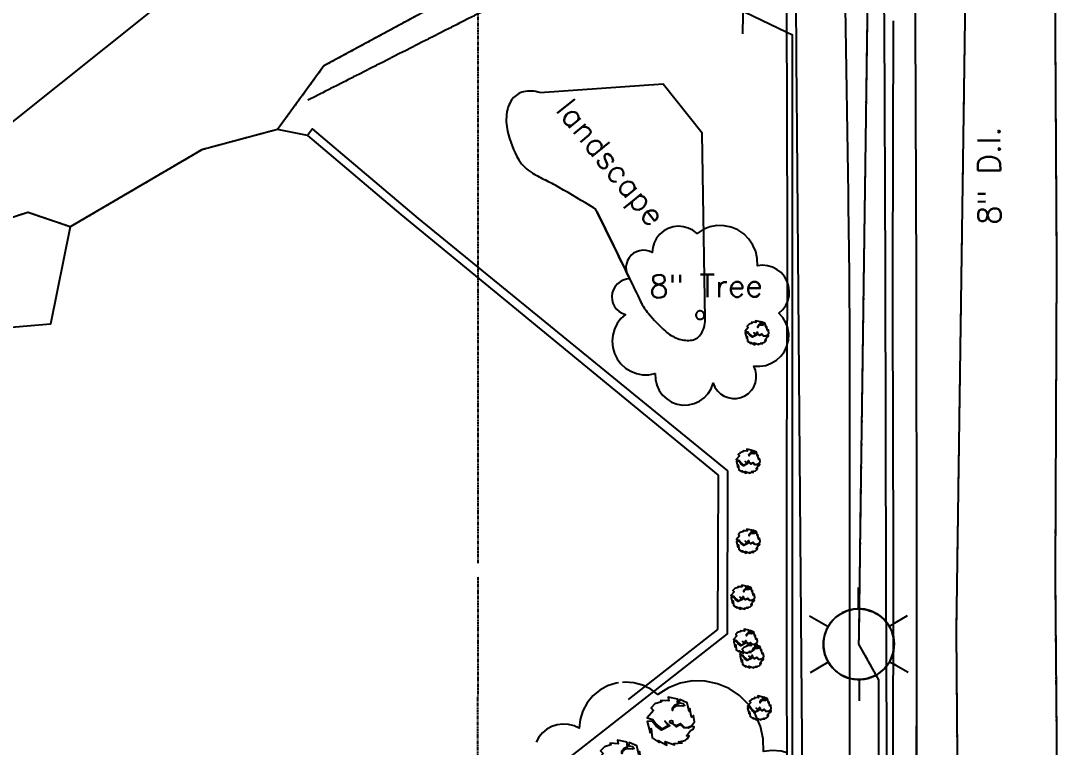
# Model space of a CAD drawing. Header units: inches. Extents: x -5728 to 15181, y 9834 to 15140.
# Drawn here: x 13130 to 14121, y 13567 to 14259 of the extents above; entities that cross this region are included whole.
import ezdxf

# ---------------------------------------------------------------- set-up
doc = ezdxf.new("R2010")
doc.units = ezdxf.units.IN
doc.header["$MEASUREMENT"] = 0
for name, pattern in [('IMPORT-CENTER2 _3_', [13.5, 9, -1.5, 1.5, -1.5]), ('IMPORT-EASEMENT', [6, 3, -0.6, 0.6, -0.6, 0.6, -0.6]), ('IMPORT-ELEC', [7.2, 4.2, -1.8, 0, -1.2]), ('IMPORT-GUARDRAIL', [12, 3, 0, 6, 0, 3, 0]), ('IMPORT-HIDDEN2 _3_', [2.25, 1.5, -0.75]), ('IMPORT-WAM', [6.6, 4.2, -1.2, 0, -1.2])]:
    doc.linetypes.add(name, pattern=pattern)
for name, color, linetype, lineweight in [('1810 S Park Street_dwg', 147, 'Continuous', 9), ('G-ANNO-MASK', 147, 'Continuous', 9), ('V-ANNO-TEXT0-VEG-E', 147, 'Continuous', 9), ('V-ESMT-SLOPING-E DOC 762236', 147, 'IMPORT-EASEMENT', 9), ('V-NODE-PLNT-BUSH-E', 147, 'Continuous', 9), ('V-NODE-PLNT-TREE-E', 147, 'Continuous', 9), ('V-NODE-POWR-LPO-E', 147, 'Continuous', 9), ('V-NODE-SITE-SIGN-E', 147, 'Continuous', 9), ('V-PLNT-EDGR-E', 147, 'Continuous', 9), ('V-POWR-UNDR-E', 147, 'IMPORT-ELEC', 9), ('V-PROP-PRCL', 147, 'Continuous', 9), ('V-ROAD-ASPH-E', 147, 'Continuous', 9), ('V-ROAD-CURB-BACK-E', 147, 'Continuous', 9), ('V-ROAD-CURB-FLAG-E', 147, 'Continuous', 9), ('V-ROAD-CURB-FLOW-E', 147, 'Continuous', 9), ('V-ROAD-GRVL-E', 147, 'IMPORT-HIDDEN2 _3_', 9), ('V-SITE-E', 147, 'Continuous', 9), ('V-SURV-FIGR-E', 147, 'Continuous', 9), ('V-SWLK-E', 147, 'Continuous', 9), ('V-TOPO-CNTR-E', 147, 'IMPORT-CENTER2 _3_', 9), ('V-WALL-RTWL-E', 147, 'Continuous', 9), ('V-WATR-MAIN-E', 147, 'IMPORT-WAM', 9)]:
    doc.layers.add(name, color=color, linetype=linetype, lineweight=lineweight)
doc.styles.add('Simplex', font='simplex_.ttf', dxfattribs={"height": 21.6})

# ---------------------------------------------------------------- blocks, each defined once
blk = doc.blocks.new('1810 S Park Street_dwg_VAI-TOPO-BUSH-V1-SITE PLAN')
at = {"layer": 'V-NODE-PLNT-BUSH-E', "color": 143, "lineweight": 25, "flags": 128}
for points in [[(1.56, 5.41), (-0.73, 5.92), (-0.56, 5.02), (-2.47, 5.15), (-2.33, 4.81), (-3.88, 4.3), (-4.8, 3.41), (-4.23, 2.77), (-5.79, 1.04), (-4.45, 0.61), (-3.52, -0.62), (-2.29, -1.64), (-0.77, -0.84), (-1.58, 0.14), (-0.38, -0.96), (-2.33, -1.94), (-3.59, -0.96), (-4.59, 0.23), (-5.76, 0.1), (-5.05, -2.61), (-4.84, -1.56), (-4.62, -3.8), (-2.93, -4.91), (-3.15, -4.44), (-1.12, -5.55), (-1.55, -4.69), (0.72, -5.5), (0.58, -5.16), (2.59, -5.03)], [(2.59, -5.03), (1.63, -4.78), (3.26, -4.48), (3.83, -4.01), (4.25, -3.33), (3.62, -3.33), (4.57, -2.11), (5.27, -1.69), (5.41, -1.26), (4.81, -1.18), (3.97, -1.56), (2.94, -1.47), (2.13, -0.62), (1.17, -1.18), (0.33, -0.5), (1.17, -0.88), (2.2, -0.37), (3.01, -1.26), (3.79, -1.35), (4.79, -1.01), (5.55, -0.07), (5.31, 1.5), (4.85, 1.08), (4.47, 3.11), (4.29, 2.47), (3.83, 4.51), (2.06, 5.32), (1.91, 4.85), (1.98, 4.51), (2.84, 4.38), (3.23, 3.87), (2.76, 3.75), (2.09, 3.79), (1.17, 3.79), (0.4, 3.28), (0.29, 2.68), (0.29, 3.32), (0.81, 4), (1.63, 4.34), (1.52, 4.72), (1.56, 5.38)]]:
    blk.add_lwpolyline(points, dxfattribs=at)
at = {"layer": 'V-NODE-PLNT-BUSH-E', "color": 143, "lineweight": 25}
blk.add_circle((0, 0), 0.36, dxfattribs=at)
blk = doc.blocks.new('1810 S Park Street_dwg_VAI-TOPO-BUSH-1480292-SITE PLAN')
at = {"layer": 'V-NODE-PLNT-BUSH-E', "color": 143, "lineweight": 25, "flags": 128}
blk.add_lwpolyline([(2.59, -5.03), (1.63, -4.78), (3.26, -4.48), (3.83, -4.01), (4.25, -3.33), (3.62, -3.33), (4.57, -2.11), (5.27, -1.69), (5.41, -1.26), (4.81, -1.18), (3.97, -1.56), (2.94, -1.47), (2.13, -0.62), (1.17, -1.18), (0.33, -0.5), (1.17, -0.88), (2.2, -0.37), (3.01, -1.26), (3.79, -1.35), (4.79, -1.01), (5.55, -0.07), (5.31, 1.5), (4.85, 1.08), (4.47, 3.11), (4.29, 2.47), (3.83, 4.51), (2.06, 5.32), (1.91, 4.85), (1.98, 4.51), (2.84, 4.38), (3.23, 3.87), (2.76, 3.75), (2.09, 3.79), (1.17, 3.79), (0.4, 3.28), (0.29, 2.68), (0.29, 3.32), (0.81, 4), (1.63, 4.34), (1.52, 4.72), (1.56, 5.41), (-0.73, 5.92), (-0.56, 5.02), (-2.47, 5.15), (-2.33, 4.81), (-3.88, 4.3), (-4.8, 3.41), (-4.23, 2.77), (-5.79, 1.04), (-4.45, 0.61), (-3.52, -0.62), (-2.29, -1.64), (-0.77, -0.84), (-1.58, 0.14), (-0.38, -0.96), (-2.33, -1.94), (-3.59, -0.96), (-4.59, 0.23), (-5.76, 0.1), (-5.05, -2.61), (-4.84, -1.56), (-4.62, -3.8), (-2.93, -4.91), (-3.15, -4.44), (-1.12, -5.55), (-1.55, -4.69), (0.72, -5.5), (0.58, -5.16)], close=True, dxfattribs=at)
at = {"layer": 'V-NODE-PLNT-BUSH-E', "color": 143, "lineweight": 25}
blk.add_circle((0, 0), 0.36, dxfattribs=at)
blk = doc.blocks.new('1810 S Park Street_dwg-1419150-SITE PLAN')
at = {"layer": 'G-ANNO-MASK', "color": 153, "lineweight": 25, "flags": 128}
for points in [[(9821790.69, 5672737.97), (9821788.38, 5672738.53), (9821785.77, 5672739.73), (9821782.54, 5672741.2), (9821780.11, 5672742.94), (9821777.32, 5672744.92), (9821775.21, 5672747.14), (9821772.89, 5672749.57), (9821771.21, 5672752.18), (9821769.42, 5672754.96), (9821768.25, 5672757.88), (9821767.04, 5672760.92), (9821766.44, 5672764.04), (9821765.82, 5672767.22), (9821765.82, 5672770.43), (9821765.82, 5672773.64), (9821766.44, 5672776.82), (9821767.04, 5672779.94), (9821768.25, 5672782.97), (9821769.42, 5672785.89), (9821771.21, 5672788.67), (9821772.89, 5672791.29), (9821775.21, 5672793.72), (9821777.32, 5672795.93), (9821780.11, 5672797.92), (9821782.54, 5672799.66), (9821785.77, 5672801.13), (9821788.38, 5672802.32), (9821791.23, 5672803.01)], [(9821832.49, 5672777.05), (9821832.56, 5672776.82), (9821832.86, 5672773.64), (9821833.17, 5672770.43), (9821832.86, 5672767.22), (9821832.56, 5672764.04), (9821832.36, 5672763.35)]]:
    blk.add_lwpolyline(points, dxfattribs=at)
at = {"layer": 'G-ANNO-MASK', "color": 143, "lineweight": 25, "flags": 128}
for points in [[(9821791.23, 5672803.01), (9821792.11, 5672803.23), (9821794.62, 5672803.83), (9821801.03, 5672804.14), (9821803.15, 5672803.83), (9821807.38, 5672803.23), (9821809.99, 5672802.32), (9821813.44, 5672801.13), (9821815.99, 5672799.66), (9821819, 5672797.92), (9821821.29, 5672795.93), (9821823.85, 5672793.72), (9821825.75, 5672791.29), (9821827.81, 5672788.67), (9821829.25, 5672785.89), (9821830.75, 5672782.97), (9821831.64, 5672779.94), (9821832.49, 5672777.05)], [(9821832.36, 5672763.35), (9821831.64, 5672760.92), (9821830.75, 5672757.88), (9821829.25, 5672754.96), (9821827.81, 5672752.18), (9821825.75, 5672749.57), (9821823.85, 5672747.14), (9821821.29, 5672744.92), (9821819, 5672742.94), (9821815.99, 5672741.2), (9821813.44, 5672739.73), (9821809.99, 5672738.53), (9821807.38, 5672737.63), (9821803.15, 5672737.02)], [(9821803.15, 5672737.02), (9821801.03, 5672736.72), (9821794.62, 5672737.02), (9821792.11, 5672737.63), (9821790.69, 5672737.97)]]:
    blk.add_lwpolyline(points, dxfattribs=at)
at = {"layer": 'V-ESMT-SLOPING-E DOC 762236', "color": 143, "lineweight": 25}
blk.add_line((9821439.12, 5673122.41), (9821441.46, 5673404.19), dxfattribs=at)
at = {"layer": 'V-ESMT-SLOPING-E DOC 762236', "color": 153, "lineweight": 25}
for p, q in [((9821436.86, 5672850.78), (9821439.12, 5673122.36)), ((9821434.88, 5672612.21), (9821436.75, 5672837.84))]:
    blk.add_line(p, q, dxfattribs=at)
at = {"layer": 'V-NODE-PLNT-BUSH-E', "color": 143, "lineweight": 25, "flags": 128}
for points in [[(9821710.14, 5673057.71), (9821708.23, 5673058.22), (9821711.49, 5673058.81), (9821712.63, 5673059.75), (9821713.48, 5673061.11), (9821712.2, 5673061.11), (9821714.11, 5673063.55), (9821715.51, 5673064.4), (9821715.79, 5673065.25), (9821714.59, 5673065.42), (9821712.91, 5673064.66), (9821710.85, 5673064.83), (9821709.22, 5673066.53), (9821707.31, 5673065.42), (9821705.63, 5673066.79), (9821707.31, 5673066.02), (9821709.36, 5673067.04), (9821710.99, 5673065.25), (9821712.55, 5673065.08), (9821714.54, 5673065.76), (9821716.08, 5673067.64), (9821715.58, 5673070.79), (9821714.66, 5673069.93), (9821713.9, 5673073.99), (9821713.55, 5673072.71), (9821712.63, 5673076.8), (9821709.08, 5673078.42), (9821708.8, 5673077.48), (9821708.94, 5673076.8), (9821710.64, 5673076.54), (9821711.42, 5673075.52), (9821710.5, 5673075.27), (9821709.15, 5673075.35), (9821707.31, 5673075.35), (9821705.77, 5673074.33), (9821705.56, 5673073.14), (9821705.56, 5673074.42), (9821706.6, 5673075.78), (9821708.23, 5673076.46), (9821708.02, 5673077.23), (9821708.09, 5673078.59), (9821703.5, 5673079.61), (9821703.85, 5673077.82), (9821700.03, 5673078.08), (9821700.31, 5673077.4), (9821697.21, 5673076.37), (9821695.37, 5673074.59), (9821696.5, 5673073.31), (9821693.38, 5673069.85), (9821696.08, 5673069), (9821697.92, 5673066.53), (9821700.38, 5673064.49), (9821703.43, 5673066.1), (9821701.8, 5673068.06), (9821704.21, 5673065.85), (9821700.31, 5673063.89), (9821697.78, 5673065.85), (9821695.79, 5673068.23), (9821693.45, 5673067.98), (9821694.87, 5673062.56), (9821695.3, 5673064.66), (9821695.72, 5673060.18), (9821699.1, 5673057.96), (9821698.68, 5673058.9), (9821702.72, 5673056.69), (9821701.87, 5673058.39), (9821706.41, 5673056.77), (9821706.12, 5673057.45)], [(9821705.69, 5673067.78), (9821705.67, 5673067.91), (9821705.64, 5673068.04), (9821705.57, 5673068.16), (9821705.49, 5673068.27), (9821705.39, 5673068.36), (9821705.27, 5673068.43), (9821705.14, 5673068.48), (9821705, 5673068.49), (9821704.87, 5673068.49), (9821704.73, 5673068.46), (9821704.61, 5673068.4), (9821704.5, 5673068.32), (9821704.4, 5673068.22), (9821704.33, 5673068.11), (9821704.28, 5673067.98), (9821704.25, 5673067.84), (9821704.25, 5673067.71), (9821704.28, 5673067.57), (9821704.33, 5673067.45), (9821704.4, 5673067.33), (9821704.5, 5673067.23), (9821704.61, 5673067.15), (9821704.73, 5673067.1), (9821704.87, 5673067.06), (9821705, 5673067.06), (9821705.14, 5673067.08), (9821705.27, 5673067.12), (9821705.39, 5673067.19), (9821705.49, 5673067.28), (9821705.57, 5673067.39), (9821705.64, 5673067.51), (9821705.67, 5673067.64)], [(9821700.74, 5672935.26), (9821698.82, 5672935.77), (9821702.08, 5672936.37), (9821703.22, 5672937.3), (9821704.07, 5672938.66), (9821702.79, 5672938.66), (9821704.71, 5672941.1), (9821706.1, 5672941.95), (9821706.39, 5672942.81), (9821705.18, 5672942.98), (9821703.5, 5672942.21), (9821701.44, 5672942.38), (9821699.81, 5672944.08), (9821697.9, 5672942.98), (9821696.22, 5672944.34), (9821697.9, 5672943.57), (9821699.96, 5672944.59), (9821701.59, 5672942.81), (9821703.15, 5672942.64), (9821705.13, 5672943.32), (9821706.67, 5672945.19), (9821706.17, 5672948.34), (9821705.25, 5672947.49), (9821704.49, 5672951.54), (9821704.14, 5672950.27), (9821703.22, 5672954.35), (9821699.67, 5672955.97), (9821699.39, 5672955.03), (9821699.53, 5672954.35), (9821701.23, 5672954.1), (9821702.01, 5672953.08), (9821701.09, 5672952.82), (9821699.74, 5672952.9), (9821697.9, 5672952.9), (9821696.36, 5672951.88), (9821696.15, 5672950.69), (9821696.15, 5672951.97), (9821697.19, 5672953.33), (9821698.82, 5672954.01), (9821698.61, 5672954.78), (9821698.68, 5672956.14), (9821694.09, 5672957.16), (9821694.45, 5672955.37), (9821690.62, 5672955.63), (9821690.9, 5672954.95), (9821687.8, 5672953.93), (9821685.96, 5672952.14), (9821687.09, 5672950.86), (9821683.97, 5672947.4), (9821686.67, 5672946.55), (9821688.51, 5672944.08), (9821690.97, 5672942.04), (9821694.02, 5672943.66), (9821692.39, 5672945.61), (9821694.8, 5672943.4), (9821690.9, 5672941.44), (9821688.37, 5672943.4), (9821686.39, 5672945.78), (9821684.04, 5672945.53), (9821685.46, 5672940.11), (9821685.89, 5672942.21), (9821686.31, 5672937.73), (9821689.7, 5672935.51), (9821689.27, 5672936.45), (9821693.31, 5672934.24), (9821692.46, 5672935.94), (9821697, 5672934.32), (9821696.72, 5672935)], [(9821696.28, 5672945.33), (9821696.27, 5672945.46), (9821696.23, 5672945.6), (9821696.17, 5672945.72), (9821696.08, 5672945.82), (9821695.98, 5672945.91), (9821695.86, 5672945.98), (9821695.73, 5672946.03), (9821695.59, 5672946.05), (9821695.46, 5672946.04), (9821695.32, 5672946.01), (9821695.2, 5672945.95), (9821695.09, 5672945.87), (9821694.99, 5672945.77), (9821694.92, 5672945.66), (9821694.87, 5672945.53), (9821694.84, 5672945.4), (9821694.84, 5672945.26), (9821694.87, 5672945.13), (9821694.92, 5672945), (9821694.99, 5672944.88), (9821695.09, 5672944.78), (9821695.2, 5672944.71), (9821695.32, 5672944.65), (9821695.46, 5672944.62), (9821695.59, 5672944.61), (9821695.73, 5672944.63), (9821695.86, 5672944.67), (9821695.98, 5672944.74), (9821696.08, 5672944.83), (9821696.17, 5672944.94), (9821696.23, 5672945.06), (9821696.27, 5672945.19)], [(9821695.75, 5672869.2), (9821695.74, 5672869.34), (9821695.7, 5672869.47), (9821695.64, 5672869.59), (9821695.55, 5672869.7), (9821695.45, 5672869.79), (9821695.33, 5672869.85), (9821695.2, 5672869.9), (9821695.07, 5672869.92), (9821694.93, 5672869.91), (9821694.8, 5672869.88), (9821694.67, 5672869.82), (9821694.56, 5672869.74), (9821694.47, 5672869.64), (9821694.39, 5672869.53), (9821694.34, 5672869.4), (9821694.32, 5672869.27), (9821694.32, 5672869.13), (9821694.34, 5672869), (9821694.39, 5672868.87), (9821694.47, 5672868.76), (9821694.56, 5672868.66), (9821694.67, 5672868.58), (9821694.8, 5672868.52), (9821694.93, 5672868.49), (9821695.07, 5672868.48), (9821695.2, 5672868.5), (9821695.33, 5672868.55), (9821695.45, 5672868.61), (9821695.55, 5672868.7), (9821695.64, 5672868.81), (9821695.7, 5672868.93), (9821695.74, 5672869.06)], [(9821690.16, 5672815.88), (9821690.15, 5672816.02), (9821690.11, 5672816.15), (9821690.05, 5672816.27), (9821689.96, 5672816.38), (9821689.86, 5672816.47), (9821689.74, 5672816.54), (9821689.61, 5672816.58), (9821689.47, 5672816.6), (9821689.34, 5672816.6), (9821689.2, 5672816.56), (9821689.08, 5672816.51), (9821688.97, 5672816.43), (9821688.87, 5672816.33), (9821688.8, 5672816.21), (9821688.75, 5672816.09), (9821688.72, 5672815.95), (9821688.72, 5672815.82), (9821688.75, 5672815.68), (9821688.8, 5672815.55), (9821688.87, 5672815.44), (9821688.97, 5672815.34), (9821689.08, 5672815.26), (9821689.2, 5672815.2), (9821689.34, 5672815.17), (9821689.47, 5672815.17), (9821689.61, 5672815.18), (9821689.74, 5672815.23), (9821689.86, 5672815.3), (9821689.96, 5672815.39), (9821690.05, 5672815.5), (9821690.11, 5672815.62), (9821690.15, 5672815.75)], [(9821696.85, 5672763.72), (9821694.93, 5672764.23), (9821698.19, 5672764.83), (9821699.33, 5672765.76), (9821700.18, 5672767.12), (9821698.9, 5672767.12), (9821700.82, 5672769.56), (9821702.21, 5672770.41), (9821702.5, 5672771.27), (9821701.29, 5672771.44), (9821699.61, 5672770.67), (9821697.56, 5672770.84), (9821695.93, 5672772.54), (9821694.01, 5672771.44), (9821692.33, 5672772.8), (9821694.01, 5672772.03), (9821696.07, 5672773.05), (9821697.7, 5672771.27), (9821699.26, 5672771.1), (9821701.24, 5672771.78), (9821702.78, 5672773.65), (9821702.28, 5672776.8), (9821701.36, 5672775.95), (9821700.61, 5672780), (9821700.25, 5672778.73), (9821699.33, 5672782.81), (9821695.78, 5672784.43), (9821695.5, 5672783.49), (9821695.64, 5672782.81), (9821697.34, 5672782.56), (9821698.12, 5672781.54), (9821697.2, 5672781.28), (9821695.85, 5672781.36), (9821694.01, 5672781.36), (9821692.47, 5672780.34), (9821692.26, 5672779.15), (9821692.26, 5672780.43), (9821693.3, 5672781.79), (9821694.93, 5672782.47), (9821694.72, 5672783.24), (9821694.79, 5672784.6), (9821690.2, 5672785.62), (9821690.56, 5672783.83), (9821686.73, 5672784.09), (9821687.01, 5672783.41), (9821683.92, 5672782.39), (9821682.07, 5672780.6), (9821683.21, 5672779.32), (9821680.09, 5672775.86), (9821682.78, 5672775.01), (9821684.63, 5672772.54), (9821687.08, 5672770.5), (9821690.13, 5672772.12), (9821688.5, 5672774.07), (9821690.91, 5672771.86), (9821687.01, 5672769.9), (9821684.48, 5672771.86), (9821682.5, 5672774.24), (9821680.16, 5672773.99), (9821681.58, 5672768.57), (9821682, 5672770.67), (9821682.43, 5672766.19), (9821685.81, 5672763.97), (9821685.38, 5672764.91), (9821689.42, 5672762.7), (9821688.57, 5672764.4), (9821693.11, 5672762.78), (9821692.83, 5672763.46)], [(9821702.76, 5672749.64), (9821700.85, 5672750.15), (9821704.11, 5672750.75), (9821705.25, 5672751.69), (9821706.1, 5672753.05), (9821704.82, 5672753.05), (9821706.73, 5672755.49), (9821708.13, 5672756.34), (9821708.41, 5672757.19), (9821707.21, 5672757.36), (9821705.53, 5672756.59), (9821703.47, 5672756.76), (9821701.84, 5672758.47), (9821699.93, 5672757.36), (9821698.25, 5672758.72), (9821699.93, 5672757.96), (9821701.98, 5672758.98), (9821703.61, 5672757.19), (9821705.17, 5672757.02), (9821707.16, 5672757.7), (9821708.7, 5672759.57), (9821708.2, 5672762.72), (9821707.28, 5672761.87), (9821706.52, 5672765.93), (9821706.17, 5672764.65), (9821705.25, 5672768.74), (9821701.7, 5672770.35), (9821701.42, 5672769.42), (9821701.56, 5672768.74), (9821703.26, 5672768.48), (9821704.04, 5672767.46), (9821703.12, 5672767.2), (9821701.77, 5672767.29), (9821699.93, 5672767.29), (9821698.39, 5672766.27), (9821698.18, 5672765.08), (9821698.18, 5672766.35), (9821699.22, 5672767.71), (9821700.85, 5672768.4), (9821700.64, 5672769.16), (9821700.71, 5672770.52), (9821696.12, 5672771.54), (9821696.47, 5672769.76), (9821692.65, 5672770.01), (9821692.93, 5672769.33), (9821689.83, 5672768.31), (9821687.99, 5672766.52), (9821689.12, 5672765.25), (9821686, 5672761.79), (9821688.7, 5672760.93), (9821690.54, 5672758.47), (9821693, 5672756.42), (9821696.05, 5672758.04), (9821694.42, 5672760), (9821696.83, 5672757.79), (9821692.93, 5672755.83), (9821690.4, 5672757.79), (9821688.41, 5672760.17), (9821686.07, 5672759.91), (9821687.49, 5672754.49), (9821687.92, 5672756.59), (9821688.34, 5672752.11), (9821691.72, 5672749.9), (9821691.3, 5672750.83), (9821695.34, 5672748.62), (9821694.49, 5672750.32), (9821699.03, 5672748.71), (9821698.74, 5672749.39)], [(9821692.39, 5672773.79), (9821692.38, 5672773.92), (9821692.34, 5672774.06), (9821692.28, 5672774.18), (9821692.19, 5672774.28), (9821692.09, 5672774.37), (9821691.97, 5672774.44), (9821691.84, 5672774.49), (9821691.71, 5672774.51), (9821691.57, 5672774.5), (9821691.44, 5672774.47), (9821691.31, 5672774.41), (9821691.2, 5672774.33), (9821691.11, 5672774.23), (9821691.03, 5672774.12), (9821690.98, 5672773.99), (9821690.96, 5672773.86), (9821690.96, 5672773.72), (9821690.98, 5672773.59), (9821691.03, 5672773.46), (9821691.11, 5672773.34), (9821691.2, 5672773.24), (9821691.31, 5672773.17), (9821691.44, 5672773.11), (9821691.57, 5672773.08), (9821691.71, 5672773.07), (9821691.84, 5672773.09), (9821691.97, 5672773.13), (9821692.09, 5672773.2), (9821692.19, 5672773.29), (9821692.28, 5672773.4), (9821692.34, 5672773.52), (9821692.38, 5672773.65)], [(9821698.31, 5672759.71), (9821698.29, 5672759.85), (9821698.26, 5672759.98), (9821698.19, 5672760.1), (9821698.11, 5672760.21), (9821698.01, 5672760.3), (9821697.89, 5672760.37), (9821697.76, 5672760.41), (9821697.62, 5672760.43), (9821697.49, 5672760.42), (9821697.35, 5672760.39), (9821697.23, 5672760.33), (9821697.12, 5672760.26), (9821697.02, 5672760.16), (9821696.95, 5672760.04), (9821696.9, 5672759.91), (9821696.87, 5672759.78), (9821696.87, 5672759.64), (9821696.9, 5672759.51), (9821696.95, 5672759.38), (9821697.02, 5672759.27), (9821697.12, 5672759.17), (9821697.23, 5672759.09), (9821697.35, 5672759.03), (9821697.49, 5672759), (9821697.62, 5672758.99), (9821697.76, 5672759.01), (9821697.89, 5672759.06), (9821698.01, 5672759.13), (9821698.11, 5672759.22), (9821698.19, 5672759.32), (9821698.26, 5672759.44), (9821698.29, 5672759.58)], [(9821705.05, 5672710.03), (9821705.04, 5672710.17), (9821705, 5672710.3), (9821704.94, 5672710.42), (9821704.85, 5672710.53), (9821704.75, 5672710.62), (9821704.63, 5672710.69), (9821704.5, 5672710.73), (9821704.37, 5672710.75), (9821704.23, 5672710.74), (9821704.1, 5672710.71), (9821703.97, 5672710.65), (9821703.86, 5672710.58), (9821703.77, 5672710.48), (9821703.69, 5672710.36), (9821703.64, 5672710.23), (9821703.62, 5672710.1), (9821703.62, 5672709.96), (9821703.64, 5672709.83), (9821703.69, 5672709.7), (9821703.77, 5672709.59), (9821703.86, 5672709.49), (9821703.97, 5672709.41), (9821704.1, 5672709.35), (9821704.23, 5672709.32), (9821704.37, 5672709.31), (9821704.5, 5672709.33), (9821704.63, 5672709.38), (9821704.75, 5672709.45), (9821704.85, 5672709.54), (9821704.94, 5672709.64), (9821705, 5672709.76), (9821705.04, 5672709.9)]]:
    blk.add_lwpolyline(points, close=True, dxfattribs=at)
for points in [[(9821700.77, 5672866.4), (9821699.29, 5672867.95), (9821697.37, 5672866.85), (9821695.69, 5672868.21), (9821697.37, 5672867.44), (9821699.43, 5672868.46), (9821701.06, 5672866.68), (9821702.62, 5672866.51), (9821704.6, 5672867.19), (9821706.14, 5672869.06), (9821705.64, 5672872.21), (9821704.72, 5672871.36), (9821703.97, 5672875.42), (9821703.61, 5672874.14), (9821702.69, 5672878.22), (9821699.14, 5672879.84), (9821698.86, 5672878.9), (9821699, 5672878.22), (9821700.7, 5672877.97), (9821701.48, 5672876.95), (9821700.56, 5672876.69), (9821699.21, 5672876.78), (9821697.37, 5672876.78), (9821695.83, 5672875.76), (9821695.62, 5672874.56), (9821695.62, 5672875.84), (9821696.66, 5672877.2), (9821698.29, 5672877.88), (9821698.08, 5672878.65), (9821698.15, 5672880.01), (9821693.56, 5672881.03), (9821693.92, 5672879.25), (9821690.09, 5672879.5), (9821690.37, 5672878.82), (9821687.28, 5672877.8), (9821685.43, 5672876.01), (9821686.57, 5672874.73), (9821683.45, 5672871.27), (9821686.14, 5672870.42), (9821687.99, 5672867.95), (9821690.44, 5672865.91), (9821693.49, 5672867.53), (9821691.86, 5672869.49), (9821694.27, 5672867.27), (9821690.37, 5672865.32), (9821687.84, 5672867.27), (9821685.86, 5672869.66), (9821683.52, 5672869.4), (9821684.94, 5672863.98), (9821685.36, 5672866.08), (9821685.79, 5672861.6), (9821689.17, 5672859.39), (9821688.74, 5672860.32), (9821692.78, 5672858.11), (9821691.93, 5672859.81), (9821696.47, 5672858.19), (9821696.19, 5672858.88), (9821700.21, 5672859.13)], [(9821700.21, 5672859.13), (9821698.29, 5672859.64), (9821701.55, 5672860.24), (9821702.69, 5672861.17), (9821703.54, 5672862.54), (9821702.26, 5672862.54), (9821704.18, 5672864.98), (9821705.57, 5672865.83), (9821705.86, 5672866.68), (9821704.65, 5672866.85), (9821702.97, 5672866.08), (9821700.92, 5672866.25)], [(9821687.98, 5672827.69), (9821688.33, 5672825.93), (9821684.5, 5672826.18), (9821684.78, 5672825.5), (9821681.68, 5672824.48), (9821679.84, 5672822.69), (9821680.97, 5672821.42), (9821677.85, 5672817.96), (9821680.55, 5672817.11), (9821682.39, 5672814.64), (9821684.85, 5672812.6), (9821687.9, 5672814.21), (9821686.27, 5672816.17), (9821688.68, 5672813.96), (9821684.78, 5672812), (9821682.25, 5672813.96), (9821680.27, 5672816.34), (9821677.92, 5672816.08), (9821679.34, 5672810.67), (9821679.77, 5672812.77), (9821680.19, 5672808.28), (9821683.58, 5672806.07), (9821683.15, 5672807.01), (9821687.19, 5672804.79), (9821686.34, 5672806.5), (9821690.88, 5672804.88), (9821690.6, 5672805.56), (9821694.62, 5672805.82)], [(9821695.47, 5672813.36), (9821697.03, 5672813.19), (9821699.01, 5672813.87), (9821700.55, 5672815.74), (9821700.05, 5672818.89), (9821699.13, 5672818.04), (9821698.37, 5672822.1), (9821698.02, 5672820.82), (9821697.1, 5672824.91), (9821693.55, 5672826.52), (9821693.27, 5672825.59), (9821693.41, 5672824.91), (9821695.11, 5672824.65), (9821695.89, 5672823.63), (9821694.97, 5672823.38), (9821693.62, 5672823.46), (9821691.78, 5672823.46), (9821690.24, 5672822.44), (9821690.03, 5672821.25), (9821690.03, 5672822.52), (9821691.07, 5672823.89), (9821692.7, 5672824.57), (9821692.49, 5672825.33), (9821692.56, 5672826.7), (9821687.99, 5672827.71)], [(9821695.26, 5672813), (9821693.69, 5672814.64), (9821691.78, 5672813.53), (9821690.1, 5672814.89), (9821691.78, 5672814.13), (9821693.84, 5672815.15), (9821695.35, 5672813.49)], [(9821694.62, 5672805.82), (9821692.7, 5672806.33), (9821695.96, 5672806.92), (9821697.1, 5672807.86), (9821697.95, 5672809.22), (9821696.67, 5672809.22), (9821698.59, 5672811.66), (9821699.98, 5672812.51), (9821700.27, 5672813.36), (9821699.06, 5672813.53), (9821697.38, 5672812.77), (9821695.32, 5672812.94)], [(9821712.27, 5672706.91), (9821710.22, 5672707.08), (9821708.59, 5672708.79), (9821706.67, 5672707.68), (9821704.99, 5672709.04), (9821706.67, 5672708.28), (9821708.73, 5672709.3), (9821710.36, 5672707.51), (9821711.92, 5672707.34), (9821713.9, 5672708.02), (9821715.44, 5672709.89), (9821714.94, 5672713.04), (9821714.02, 5672712.19), (9821713.27, 5672716.25), (9821712.91, 5672714.97), (9821711.99, 5672719.06), (9821708.44, 5672720.67), (9821708.16, 5672719.74), (9821708.3, 5672719.06), (9821710, 5672718.8), (9821710.78, 5672717.78), (9821709.86, 5672717.52), (9821708.51, 5672717.61), (9821706.67, 5672717.61), (9821705.13, 5672716.59), (9821704.92, 5672715.4), (9821704.92, 5672716.67), (9821705.96, 5672718.03), (9821707.59, 5672718.72), (9821707.38, 5672719.48), (9821707.45, 5672720.84), (9821702.86, 5672721.86), (9821703.22, 5672720.08), (9821699.39, 5672720.33), (9821699.67, 5672719.65), (9821696.58, 5672718.63), (9821694.73, 5672716.84), (9821695.87, 5672715.57), (9821692.75, 5672712.11), (9821695.44, 5672711.25), (9821697.29, 5672708.79), (9821699.74, 5672706.74), (9821702.79, 5672708.36), (9821701.16, 5672710.32), (9821703.57, 5672708.11), (9821699.67, 5672706.15), (9821697.14, 5672708.11), (9821695.16, 5672710.49), (9821692.82, 5672710.23), (9821694.24, 5672704.81), (9821694.66, 5672706.91), (9821695.09, 5672702.43), (9821698.47, 5672700.22), (9821698.04, 5672701.15), (9821702.08, 5672698.94), (9821701.23, 5672700.64), (9821705.77, 5672699.03), (9821705.49, 5672699.71), (9821709.51, 5672699.96)], [(9821709.51, 5672699.96), (9821707.59, 5672700.47), (9821710.85, 5672701.07), (9821711.99, 5672702.01), (9821712.84, 5672703.37), (9821711.56, 5672703.37), (9821713.48, 5672705.81), (9821714.87, 5672706.66), (9821715.16, 5672707.51), (9821713.95, 5672707.68), (9821712.41, 5672706.98)]]:
    blk.add_lwpolyline(points, dxfattribs=at)
at = {"layer": 'V-NODE-PLNT-TREE-E', "color": 153, "lineweight": 25}
blk.add_line((9821735.25, 5673112.68), (9821734.22, 5673115.75), dxfattribs=at)
at = {"layer": 'V-NODE-PLNT-TREE-E', "color": 143, "lineweight": 25, "flags": 128}
for points in [[(9821734.22, 5673115.75), (9821733.69, 5673117.3), (9821731.28, 5673121.54), (9821728.11, 5673125.24), (9821724.29, 5673128.26), (9821719.96, 5673130.51), (9821715.29, 5673131.88), (9821710.44, 5673132.34), (9821705.59, 5673131.87), (9821705.5, 5673138.73), (9821704.11, 5673145.44), (9821701.45, 5673151.76), (9821697.65, 5673157.47), (9821692.82, 5673162.34), (9821687.15, 5673166.2), (9821680.85, 5673168.9), (9821674.15, 5673170.35), (9821667.29, 5673170.5), (9821660.53, 5673169.34), (9821654.12, 5673166.9), (9821648.29, 5673163.29), (9821644.42, 5673166.28), (9821640.06, 5673168.47), (9821635.35, 5673169.79), (9821630.48, 5673170.19), (9821625.62, 5673169.66), (9821620.96, 5673168.21), (9821616.65, 5673165.89), (9821612.87, 5673162.8), (9821609.74, 5673159.05), (9821607.39, 5673154.76), (9821605.9, 5673150.11), (9821605.32, 5673145.26), (9821602.52, 5673146.58), (9821599.52, 5673147.37), (9821596.43, 5673147.58), (9821593.36, 5673147.22), (9821590.4, 5673146.29), (9821587.67, 5673144.83), (9821585.26, 5673142.88), (9821583.25, 5673140.52), (9821581.72, 5673137.83), (9821580.71, 5673134.9), (9821580.26, 5673131.84), (9821580.39, 5673128.74), (9821581.1, 5673125.72), (9821582.35, 5673122.89), (9821584.11, 5673120.34), (9821580.79, 5673120.1), (9821577.59, 5673119.23), (9821574.61, 5673117.75), (9821571.97, 5673115.73), (9821569.77, 5673113.24), (9821568.1, 5673110.36), (9821567.01, 5673107.22), (9821566.54, 5673103.93), (9821566.72, 5673100.61), (9821567.54, 5673097.39), (9821568.96, 5673094.39), (9821570.94, 5673091.71), (9821573.4, 5673089.47), (9821576.24, 5673087.75), (9821579.36, 5673086.6), (9821574.99, 5673082.63), (9821571.43, 5673077.93), (9821568.78, 5673072.66), (9821567.15, 5673067), (9821566.57, 5673061.13), (9821567.08, 5673055.25), (9821568.66, 5673049.57), (9821571.25, 5673044.27), (9821574.77, 5673039.53), (9821579.09, 5673035.52), (9821584.08, 5673032.37), (9821589.56, 5673030.18), (9821595.34, 5673029.03), (9821601.24, 5673028.96), (9821607.05, 5673029.97), (9821607.11, 5673029.98), (9821607.17, 5673029.98), (9821607.24, 5673029.97), (9821607.29, 5673029.95), (9821607.35, 5673029.93)], [(9821733.75, 5673073.37), (9821732.39, 5673077.41), (9821729.57, 5673082.34), (9821725.85, 5673086.63), (9821729.43, 5673089.94), (9821732.32, 5673093.86), (9821734.02, 5673097.45)], [(9821699.02, 5673013.37), (9821701.25, 5673016.66), (9821702.85, 5673020.43), (9821703.69, 5673024.44), (9821703.74, 5673028.53), (9821703, 5673032.56), (9821701.49, 5673036.37), (9821707.17, 5673036.11), (9821712.79, 5673036.95), (9821718.14, 5673038.86), (9821723.02, 5673041.77), (9821727.26, 5673045.56), (9821730.67, 5673050.1), (9821733.15, 5673055.22), (9821733.57, 5673056.82)], [(9821607.35, 5673029.93), (9821607.49, 5673024.41), (9821608.7, 5673019.03), (9821610.94, 5673013.98), (9821614.11, 5673009.47), (9821618.11, 5673005.67), (9821622.76, 5673002.71), (9821627.91, 5673000.72), (9821633.34, 5672999.77), (9821638.86, 5672999.89), (9821644.25, 5673001.09), (9821649.29, 5673003.32), (9821653.81, 5673006.48), (9821657.63, 5673010.47), (9821660.6, 5673015.12), (9821662.6, 5673020.26), (9821664.23, 5673016.5), (9821666.56, 5673013.13), (9821669.49, 5673010.27), (9821672.92, 5673008.03), (9821676.72, 5673006.49), (9821680.74, 5673005.72), (9821684.83, 5673005.74), (9821688.85, 5673006.55), (9821692.63, 5673008.11), (9821696.04, 5673010.38), (9821698.95, 5673013.27)], [(9821730.33, 5672667.4), (9821724.56, 5672669.1), (9821716.07, 5672669.9), (9821707.59, 5672669.07), (9821707.43, 5672681.07), (9821704.99, 5672692.82), (9821700.35, 5672703.89), (9821693.69, 5672713.87), (9821685.24, 5672722.39), (9821675.32, 5672729.14), (9821664.29, 5672733.88), (9821652.56, 5672736.42), (9821640.56, 5672736.68), (9821628.74, 5672734.64), (9821617.52, 5672730.38), (9821607.32, 5672724.06), (9821600.55, 5672729.29), (9821595.3, 5672731.92)]]:
    blk.add_lwpolyline(points, dxfattribs=at)
at = {"layer": 'V-NODE-PLNT-TREE-E', "color": 153, "lineweight": 25, "flags": 128}
for points in [[(9821734.02, 5673097.45), (9821734.4, 5673098.27), (9821735.61, 5673102.99), (9821735.9, 5673107.85), (9821735.26, 5673112.57)], [(9821733.57, 5673056.82), (9821734.6, 5673060.72), (9821734.96, 5673066.39), (9821734.21, 5673072.02), (9821733.75, 5673073.37)], [(9821569.8, 5672735.44), (9821567.65, 5672735.21), (9821559.48, 5672732.67), (9821551.95, 5672728.62), (9821545.32, 5672723.21), (9821539.85, 5672716.63), (9821535.74, 5672709.13), (9821533.12, 5672700.99), (9821532.11, 5672692.5), (9821527.22, 5672694.82), (9821521.97, 5672696.19), (9821516.56, 5672696.57), (9821511.18, 5672695.93), (9821506.01, 5672694.31), (9821501.23, 5672691.75), (9821497.01, 5672688.34), (9821493.49, 5672684.21), (9821490.92, 5672679.71)], [(9821595.22, 5672731.96), (9821592.9, 5672733.13), (9821584.67, 5672735.44), (9821576.15, 5672736.14), (9821573.85, 5672735.89)]]:
    blk.add_lwpolyline(points, dxfattribs=at)
at = {"layer": 'V-NODE-PLNT-TREE-E', "color": 143, "lineweight": 25, "flags": 128}
blk.add_lwpolyline([(9821654.62, 5673085.33), (9821654.55, 5673086.09), (9821654.33, 5673086.82), (9821653.99, 5673087.49), (9821653.51, 5673088.09), (9821652.94, 5673088.59), (9821652.28, 5673088.97), (9821651.56, 5673089.22), (9821650.81, 5673089.33), (9821650.05, 5673089.29), (9821649.31, 5673089.11), (9821648.62, 5673088.8), (9821648, 5673088.35), (9821647.48, 5673087.8), (9821647.06, 5673087.16), (9821646.78, 5673086.46), (9821646.64, 5673085.71), (9821646.64, 5673084.95), (9821646.78, 5673084.21), (9821647.06, 5673083.5), (9821647.48, 5673082.86), (9821648, 5673082.31), (9821648.62, 5673081.87), (9821649.31, 5673081.55), (9821650.05, 5673081.37), (9821650.81, 5673081.34), (9821651.56, 5673081.44), (9821652.28, 5673081.69), (9821652.94, 5673082.07), (9821653.51, 5673082.57), (9821653.99, 5673083.17), (9821654.33, 5673083.85), (9821654.55, 5673084.57)], close=True, dxfattribs=at)
at = {"layer": 'V-NODE-POWR-LPO-E', "color": 143, "lineweight": 25}
for p, q in [((9821799.42, 5672804.18), (9821799.42, 5672824.43)), ((9821828.64, 5672787.3), (9821832.61, 5672789.59)), ((9821828.65, 5672753.55), (9821832.24, 5672751.48)), ((9821799.42, 5672736.67), (9821799.42, 5672716.43))]:
    blk.add_line(p, q, dxfattribs=at)
at = {"layer": 'V-NODE-POWR-LPO-E', "color": 153, "lineweight": 25}
for p, q in [((9821770.19, 5672787.3), (9821752.65, 5672797.43)), ((9821835.17, 5672791.07), (9821846.19, 5672797.43)), ((9821832.61, 5672789.59), (9821833.56, 5672790.14)), ((9821833.56, 5672790.14), (9821835.17, 5672791.07)), ((9821770.09, 5672753.49), (9821752.65, 5672743.43)), ((9821832.24, 5672751.48), (9821833.09, 5672750.99)), ((9821833.09, 5672750.99), (9821834.67, 5672750.07)), ((9821834.67, 5672750.07), (9821846.19, 5672743.43))]:
    blk.add_line(p, q, dxfattribs=at)
for start, end in [(104.05468, 209.83355), (349.51601, 0), (0, 9.03444), (210, 255)]:
    blk.add_arc((9821799.42, 5672770.43), 33.75, start, end, dxfattribs=at)
at = {"layer": 'V-NODE-POWR-LPO-E', "color": 143, "lineweight": 25}
for start, end in [(9.03444, 104.05468), (255.00169, 349.51601)]:
    blk.add_arc((9821799.42, 5672770.43), 33.75, start, end, dxfattribs=at)
at = {"layer": 'V-NODE-SITE-SIGN-E', "color": 143, "lineweight": 25}
blk.add_line((9821693.64, 5673353.18), (9821695.79, 5673464.79), dxfattribs=at)
at = {"layer": 'V-PLNT-EDGR-E', "color": 143, "lineweight": 25, "flags": 128}
for points in [[(9821655.37, 5673081.25), (9821653.97, 5673258.85), (9821617.25, 5673305.71), (9821499.42, 5673298.64)], [(9821553.2, 5673184.29), (9821568.82, 5673151.85), (9821583.29, 5673121.32)]]:
    blk.add_lwpolyline(points, dxfattribs=at)
at = {"layer": 'V-PLNT-EDGR-E', "color": 143, "lineweight": 25}
for centre, radius, start, end in [((9821495.67, 5673275.71), 28.14, 142.16641, 170.61394), ((9821487.68, 5673281.91), 18.03, 102.32409, 142.16641), ((9821490.05, 5673271.07), 29.13, 71.22734, 102.32409), ((9821515.15, 5673272.48), 47.89, 170.61394, 192.3271), ((9821561.6, 5673282.64), 95.44, 192.3271, 210.053), ((9821509.09, 5673252.25), 34.77, 210.053, 239.62891), ((9821642.09, 5673479.2), 297.82, 239.62891, 239.83006), ((9821642.09, 5673479.2), 297.82, 239.86512, 242.32403), ((9821336.34, 5672896.24), 360.46, 59.87428, 62.32403), ((9820857.74, 5672071.47), 1314.02, 58.18484, 59.87428), ((9821547.98, 5673184.04), 4.74, 29.75853, 58.18484), ((9821521.94, 5673169.16), 34.73, 25.83608, 29.75853), ((9823853.08, 5674187.25), 2507.62, 205.15542, 205.72601), ((9821645.34, 5673123.5), 56.97, 205.72601, 219.4089), ((9821732.35, 5673195), 169.59, 219.4089, 227.32718), ((9821631.21, 5673080.83), 24.17, 324.59063, 1.00801), ((9821641.05, 5673095.95), 34.88, 227.32718, 249.66187), ((9821640.44, 5673074.26), 12.84, 273.82372, 324.59063), ((9821639.3, 5673091.25), 29.87, 249.66187, 273.82372)]:
    blk.add_arc(centre, radius, start, end, dxfattribs=at)
at = {"layer": 'V-POWR-UNDR-E', "color": 143, "lineweight": 25}
blk.add_line((9821802.06, 5672884.63), (9821813.84, 5673426.52), dxfattribs=at)
at = {"layer": 'V-POWR-UNDR-E', "color": 143, "lineweight": 25, "flags": 128}
blk.add_lwpolyline([(9821810.03, 5671765.84), (9821818.15, 5672736.43), (9821799.42, 5672770.43), (9821799.74, 5672777.82), (9821802.06, 5672884.49)], dxfattribs=at)
at = {"layer": 'V-PROP-PRCL', "color": 143, "lineweight": 25}
blk.add_line((9821735.47, 5673354.2), (9821536.62, 5673451.95), dxfattribs=at)
at = {"layer": 'V-PROP-PRCL', "color": 153, "lineweight": 25}
for p, q in [((9821724.89, 5671409.27), (9821740.6, 5673299.3)), ((9821740.6, 5673299.3), (9821740.62, 5673301.92))]:
    blk.add_line(p, q, dxfattribs=at)
at = {"layer": 'V-PROP-PRCL', "color": 8, "lineweight": 25, "flags": 128}
blk.add_lwpolyline([(9821536.62, 5673451.95), (9821342.91, 5673547.18), (9820227.68, 5672672.08)], dxfattribs=at)
at = {"layer": 'V-PROP-PRCL', "color": 153, "lineweight": 25, "flags": 128}
blk.add_lwpolyline([(9821740.62, 5673301.92), (9821741.03, 5673351.47), (9821735.47, 5673354.2)], dxfattribs=at)
at = {"layer": 'V-ROAD-ASPH-E', "color": 253, "lineweight": 25}
for p, q in [((9821239.4, 5673263.13), (9821176.81, 5673246.94)), ((9821249.03, 5673265.62), (9821239.4, 5673263.13)), ((9821277.49, 5673259.56), (9821249.03, 5673265.62)), ((9821176.81, 5673246.94), (9821050.6, 5673174.35)), ((9821050.6, 5673174.35), (9821031.02, 5673081.86)), ((9821031.02, 5673081.86), (9820974.5, 5673077.5))]:
    blk.add_line(p, q, dxfattribs=at)
at = {"layer": 'V-ROAD-CURB-BACK-E', "color": 143, "lineweight": 25, "flags": 128}
for points in [[(9821827.69, 5673122.16), (9821827.7, 5673124.76), (9821828.88, 5673363.82)], [(9821820.35, 5672035.97), (9821821.31, 5672239.6), (9821824.81, 5672527.22), (9821825.89, 5672828.21), (9821827.69, 5673122.01)]]:
    blk.add_lwpolyline(points, dxfattribs=at)
at = {"layer": 'V-ROAD-CURB-BACK-E', "color": 143, "lineweight": 25}
blk.add_arc((9821732.05, 5673365.75), 96.85, 358.85603, 21.94333, dxfattribs=at)
at = {"layer": 'V-ROAD-CURB-FLAG-E', "color": 153, "lineweight": 25}
for p, q in [((9821855.24, 5672823.89), (9821857.18, 5673120.14)), ((9821852.8, 5672560.99), (9821855.24, 5672823.89))]:
    blk.add_line(p, q, dxfattribs=at)
at = {"layer": 'V-ROAD-CURB-FLAG-E', "color": 153, "lineweight": 25, "flags": 128}
blk.add_lwpolyline([(9821857.18, 5673120.14), (9821858.46, 5673363.25), (9821862.78, 5673721.28)], dxfattribs=at)
at = {"layer": 'V-ROAD-CURB-FLOW-E', "color": 253, "lineweight": 25}
for p, q in [((9821834.72, 5673121.96), (9821837.41, 5673364.38)), ((9821833.64, 5672939.27), (9821834.72, 5673121.96)), ((9821833.38, 5672895), (9821833.64, 5672939.27)), ((9821832.96, 5672825.05), (9821833.37, 5672893.45)), ((9821833.37, 5672893.45), (9821833.38, 5672895)), ((9821831.31, 5672655.8), (9821832.96, 5672825.05))]:
    blk.add_line(p, q, dxfattribs=at)
at = {"layer": 'V-ROAD-GRVL-E', "color": 253, "lineweight": 25}
for p, q in [((9821239.4, 5673263.13), (9821176.81, 5673246.94)), ((9821249.03, 5673265.62), (9821239.4, 5673263.13)), ((9821251.61, 5673269.1), (9821249.03, 5673265.62)), ((9821176.81, 5673246.94), (9821050.6, 5673174.35)), ((9821010.23, 5673188.53), (9820964.44, 5673173.98)), ((9821050.6, 5673174.35), (9821010.23, 5673188.53))]:
    blk.add_line(p, q, dxfattribs=at)
at = {"layer": 'V-ROAD-GRVL-E', "color": 253, "lineweight": 25, "flags": 128}
blk.add_lwpolyline([(9821518.2, 5673444.88), (9821293.79, 5673325.88), (9821251.61, 5673269.1)], dxfattribs=at)
at = {"layer": 'V-SITE-E', "color": 143, "linetype": 'IMPORT-GUARDRAIL', "lineweight": 25}
blk.add_line((9821445.85, 5673376.62), (9821278.25, 5673293.3), dxfattribs=at)
at = {"layer": 'V-SURV-FIGR-E', "color": 153, "lineweight": 25}
for p, q in [((9821744.63, 5673328.91), (9821744.63, 5673461.11)), ((9821744.63, 5673327.9), (9821744.63, 5673328.91)), ((9821744.63, 5673260.5), (9821744.63, 5673327.9)), ((9821744.63, 5673258.41), (9821744.63, 5673260.5))]:
    blk.add_line(p, q, dxfattribs=at)
at = {"layer": 'V-SURV-FIGR-E', "color": 143, "lineweight": 25}
blk.add_line((9821802.06, 5672884.63), (9821813.84, 5673426.52), dxfattribs=at)
at = {"layer": 'V-SURV-FIGR-E', "color": 253, "lineweight": 25}
for p, q in [((9821734.52, 5673163.68), (9821735.59, 5673378.86)), ((9821793.01, 5673199.66), (9821791.76, 5673377.88)), ((9821834.72, 5673121.96), (9821837.41, 5673364.38)), ((9821239.4, 5673263.13), (9821176.81, 5673246.94)), ((9821239.4, 5673263.13), (9821176.81, 5673246.94)), ((9821249.03, 5673265.62), (9821239.4, 5673263.13)), ((9821249.03, 5673265.62), (9821239.4, 5673263.13)), ((9821251.61, 5673269.1), (9821249.03, 5673265.62)), ((9821277.49, 5673259.56), (9821365.93, 5673183.46)), ((9821176.81, 5673246.94), (9821050.6, 5673174.35)), ((9821176.81, 5673246.94), (9821050.6, 5673174.35)), ((9821793.06, 5673191.34), (9821793.01, 5673199.66)), ((9821010.23, 5673188.53), (9820964.44, 5673173.98)), ((9821050.6, 5673174.35), (9821010.23, 5673188.53)), ((9821365.93, 5673183.46), (9821666.48, 5672932.57)), ((9821793.08, 5673188.98), (9821793.06, 5673191.34)), ((9821793.54, 5673123.17), (9821793.08, 5673188.98)), ((9821734.4, 5673139.8), (9821734.52, 5673163.68)), ((9821734.33, 5673126.34), (9821734.4, 5673139.8)), ((9821732.29, 5672938.61), (9821734.33, 5673126.34)), ((9821793.08, 5673058.39), (9821793.54, 5673123.17)), ((9821833.64, 5672939.27), (9821834.72, 5673121.96)), ((9821791.42, 5672824.56), (9821793.06, 5673055.87)), ((9821793.06, 5673055.87), (9821793.08, 5673058.39)), ((9821731.07, 5672826.83), (9821732.29, 5672938.61)), ((9821833.38, 5672895), (9821833.64, 5672939.27)), ((9821666.48, 5672932.57), (9821664.71, 5672785.71)), ((9821832.96, 5672825.05), (9821833.37, 5672893.45)), ((9821833.37, 5672893.45), (9821833.38, 5672895)), ((9821730.74, 5672756.53), (9821731.07, 5672826.83)), ((9821788.91, 5672526.65), (9821791.42, 5672824.56)), ((9821831.31, 5672655.8), (9821832.96, 5672825.05)), ((9821664.71, 5672785.49), (9821579.06, 5672719.4)), ((9821664.71, 5672785.71), (9821664.71, 5672785.49)), ((9821729.69, 5672527.38), (9821730.74, 5672756.53))]:
    blk.add_line(p, q, dxfattribs=at)
at = {"layer": 'V-SURV-FIGR-E', "color": 153, "lineweight": 25, "flags": 128}
for points in [[(9821815.74, 5670533.06), (9821891.88, 5670609.25), (9821892.68, 5670874.52), (9821892.68, 5672781.37), (9821924.82, 5674218.9)], [(9821962.72, 5669242.73), (9821963.7, 5669528.7), (9821965.84, 5669822.53), (9821969.04, 5670124.51), (9821969.82, 5670420.86), (9821973.2, 5670728.46), (9821974.07, 5671028.92), (9821978.09, 5671319.84), (9821979.44, 5671628.52), (9821980, 5671922.62), (9821982.47, 5672228.86), (9821987.52, 5672527.73), (9821987.52, 5672834.99), (9821991.25, 5673130.79), (9821992.68, 5673728.41), (9821990.94, 5674027.7), (9821988.05, 5674218.38)], [(9821852.8, 5672560.99), (9821855.24, 5672823.89), (9821857.18, 5673120.14), (9821858.46, 5673363.25), (9821862.78, 5673721.28), (9821868.88, 5673978.72), (9821869.17, 5674013.1)], [(9821746.23, 5671782.87), (9821744.63, 5672526.54), (9821744.63, 5673258.41)]]:
    blk.add_lwpolyline(points, dxfattribs=at)
at = {"layer": 'V-SURV-FIGR-E', "color": 253, "lineweight": 25, "flags": 128}
for points in [[(9821518.2, 5673444.88), (9821293.79, 5673325.88), (9821251.61, 5673269.1)], [(9821050.6, 5673174.35), (9821031.02, 5673081.86), (9820974.5, 5673077.5)]]:
    blk.add_lwpolyline(points, dxfattribs=at)
at = {"layer": 'V-SURV-FIGR-E', "color": 143, "lineweight": 25, "flags": 128}
for points in [[(9821827.69, 5673122.16), (9821827.7, 5673124.76), (9821828.88, 5673363.82)], [(9821655.37, 5673081.25), (9821653.97, 5673258.85), (9821617.25, 5673305.71), (9821499.42, 5673298.64)], [(9821675.77, 5672936.68), (9821382.84, 5673179.78), (9821282.5, 5673265.88), (9821277.49, 5673259.56)], [(9821820.35, 5672035.97), (9821821.31, 5672239.6), (9821824.81, 5672527.22), (9821825.89, 5672828.21), (9821827.69, 5673122.01)], [(9821140, 5672369.97), (9821674.24, 5672781.4), (9821675.82, 5672936.64)], [(9821810.03, 5671765.84), (9821818.15, 5672736.43), (9821799.42, 5672770.43), (9821799.74, 5672777.82), (9821802.06, 5672884.49)]]:
    blk.add_lwpolyline(points, dxfattribs=at)
at = {"layer": 'V-SURV-FIGR-E', "color": 143, "lineweight": 25}
for centre, radius, start, end in [((9821732.05, 5673365.75), 96.85, 358.85603, 21.94333), ((9821495.67, 5673275.71), 28.14, 142.16641, 170.61394), ((9821487.68, 5673281.91), 18.03, 102.32409, 142.16641), ((9821490.05, 5673271.07), 29.13, 71.22734, 102.32409), ((9821515.15, 5673272.48), 47.89, 170.61394, 192.3271), ((9821561.6, 5673282.64), 95.44, 192.3271, 210.053), ((9821509.09, 5673252.25), 34.77, 210.053, 239.62891), ((9821642.09, 5673479.2), 297.82, 239.62891, 239.83006), ((9821642.09, 5673479.2), 297.82, 239.86512, 242.32403), ((9821336.34, 5672896.24), 360.46, 59.87428, 62.32403), ((9820857.74, 5672071.47), 1314.02, 58.18484, 59.87428), ((9821547.98, 5673184.04), 4.74, 29.75853, 58.18484), ((9821521.94, 5673169.16), 34.73, 25.83608, 29.75853), ((9814379.41, 5669710.78), 7970.48, 25.577221, 25.836075), ((9817429.72, 5671170.75), 4588.78, 25.15542, 25.57722), ((9823853.08, 5674187.25), 2507.62, 205.15542, 205.72601), ((9821645.34, 5673123.5), 56.97, 205.72601, 219.4089), ((9821732.35, 5673195), 169.59, 219.4089, 227.32718), ((9821631.21, 5673080.83), 24.17, 324.59063, 1.00801), ((9821641.05, 5673095.95), 34.88, 227.32718, 249.66187), ((9821640.44, 5673074.26), 12.84, 273.82372, 324.59063), ((9821639.3, 5673091.25), 29.87, 249.66187, 273.82372)]:
    blk.add_arc(centre, radius, start, end, dxfattribs=at)
at = {"layer": 'V-SWLK-E', "color": 253, "lineweight": 25}
for p, q in [((9821734.52, 5673163.68), (9821735.59, 5673378.86)), ((9821793.01, 5673199.66), (9821791.76, 5673377.88)), ((9821793.06, 5673191.34), (9821793.01, 5673199.66)), ((9821793.08, 5673188.98), (9821793.06, 5673191.34)), ((9821793.54, 5673123.17), (9821793.08, 5673188.98)), ((9821734.4, 5673139.8), (9821734.52, 5673163.68)), ((9821734.33, 5673126.34), (9821734.4, 5673139.8)), ((9821732.29, 5672938.61), (9821734.33, 5673126.34)), ((9821793.08, 5673058.39), (9821793.54, 5673123.17)), ((9821791.42, 5672824.56), (9821793.06, 5673055.87)), ((9821793.06, 5673055.87), (9821793.08, 5673058.39)), ((9821731.07, 5672826.83), (9821732.29, 5672938.61)), ((9821730.74, 5672756.53), (9821731.07, 5672826.83)), ((9821788.91, 5672526.65), (9821791.42, 5672824.56)), ((9821729.69, 5672527.38), (9821730.74, 5672756.53))]:
    blk.add_line(p, q, dxfattribs=at)
at = {"layer": 'V-TOPO-CNTR-E', "color": 153, "lineweight": 25, "flags": 128}
blk.add_lwpolyline([(9821962.72, 5669242.73), (9821963.7, 5669528.7), (9821965.84, 5669822.53), (9821969.04, 5670124.51), (9821969.82, 5670420.86), (9821973.2, 5670728.46), (9821974.07, 5671028.92), (9821978.09, 5671319.84), (9821979.44, 5671628.52), (9821980, 5671922.62), (9821982.47, 5672228.86), (9821987.52, 5672527.73), (9821987.52, 5672834.99), (9821991.25, 5673130.79), (9821992.68, 5673728.41), (9821990.94, 5674027.7), (9821988.05, 5674218.38)], dxfattribs=at)
at = {"layer": 'V-WALL-RTWL-E', "color": 253, "lineweight": 25}
for p, q in [((9821277.49, 5673259.56), (9821365.93, 5673183.46)), ((9821365.93, 5673183.46), (9821666.48, 5672932.57)), ((9821666.48, 5672932.57), (9821664.71, 5672785.71)), ((9821664.71, 5672785.49), (9821579.06, 5672719.4)), ((9821664.71, 5672785.71), (9821664.71, 5672785.49))]:
    blk.add_line(p, q, dxfattribs=at)
at = {"layer": 'V-WALL-RTWL-E', "color": 143, "lineweight": 25, "flags": 128}
for points in [[(9821675.77, 5672936.68), (9821382.84, 5673179.78), (9821282.5, 5673265.88), (9821277.49, 5673259.56)], [(9821140, 5672369.97), (9821674.24, 5672781.4), (9821675.82, 5672936.64)]]:
    blk.add_lwpolyline(points, dxfattribs=at)
at = {"layer": 'V-WATR-MAIN-E', "color": 153, "lineweight": 25, "flags": 128}
blk.add_lwpolyline([(9821815.74, 5670533.06), (9821891.88, 5670609.25), (9821892.68, 5670874.52), (9821892.68, 5672781.37), (9821924.82, 5674218.9)], dxfattribs=at)
at = {"xscale": 4, "yscale": 4, "zscale": 4}
for name, p in [('1810 S Park Street_dwg_VAI-TOPO-BUSH-1480292-SITE PLAN', (9821620.02, 5672697.88)), ('1810 S Park Street_dwg_VAI-TOPO-BUSH-V1-SITE PLAN', (9821571.51, 5672657.3))]:
    blk.add_blockref(name, p, dxfattribs=at)
at = {"layer": 'V-ANNO-TEXT0-VEG-E', "color": 7, "lineweight": 25, "insert": (9821575.41, 5673238.46), "char_height": 21.6, "width": 187.9647, "attachment_point": 2, "rotation": 308.29742, "line_spacing_factor": 1.125731, "style": 'Simplex'}
blk.add_mtext('landscape', dxfattribs=at)
at = {"layer": 'V-ANNO-TEXT0-VEG-E', "color": 7, "lineweight": 25, "insert": (9821656.44, 5673123.91), "char_height": 21.6, "width": 145.5295, "attachment_point": 2, "line_spacing_factor": 1.125731, "style": 'Simplex'}
blk.add_mtext('8" Tree', dxfattribs=at)
at = {"layer": 'V-WATR-MAIN-E', "color": 7, "linetype": 'Continuous', "lineweight": 25, "insert": (9821916.53, 5673215.81), "char_height": 21.6, "width": 123.9214, "attachment_point": 2, "rotation": 90, "line_spacing_factor": 1.125731, "style": 'Simplex'}
blk.add_mtext('8" D.I.', dxfattribs=at)

msp = doc.modelspace()

# ---------------------------------------------------------------- block references
at = {"layer": '1810 S Park Street_dwg', "color": 165, "lineweight": 25, "rotation": 0.4679201117280023}
msp.add_blockref('1810 S Park Street_dwg-1419150-SITE PLAN', (-9761215.27, -5739127.37), dxfattribs=at)

doc.saveas('drawing.dxf')
